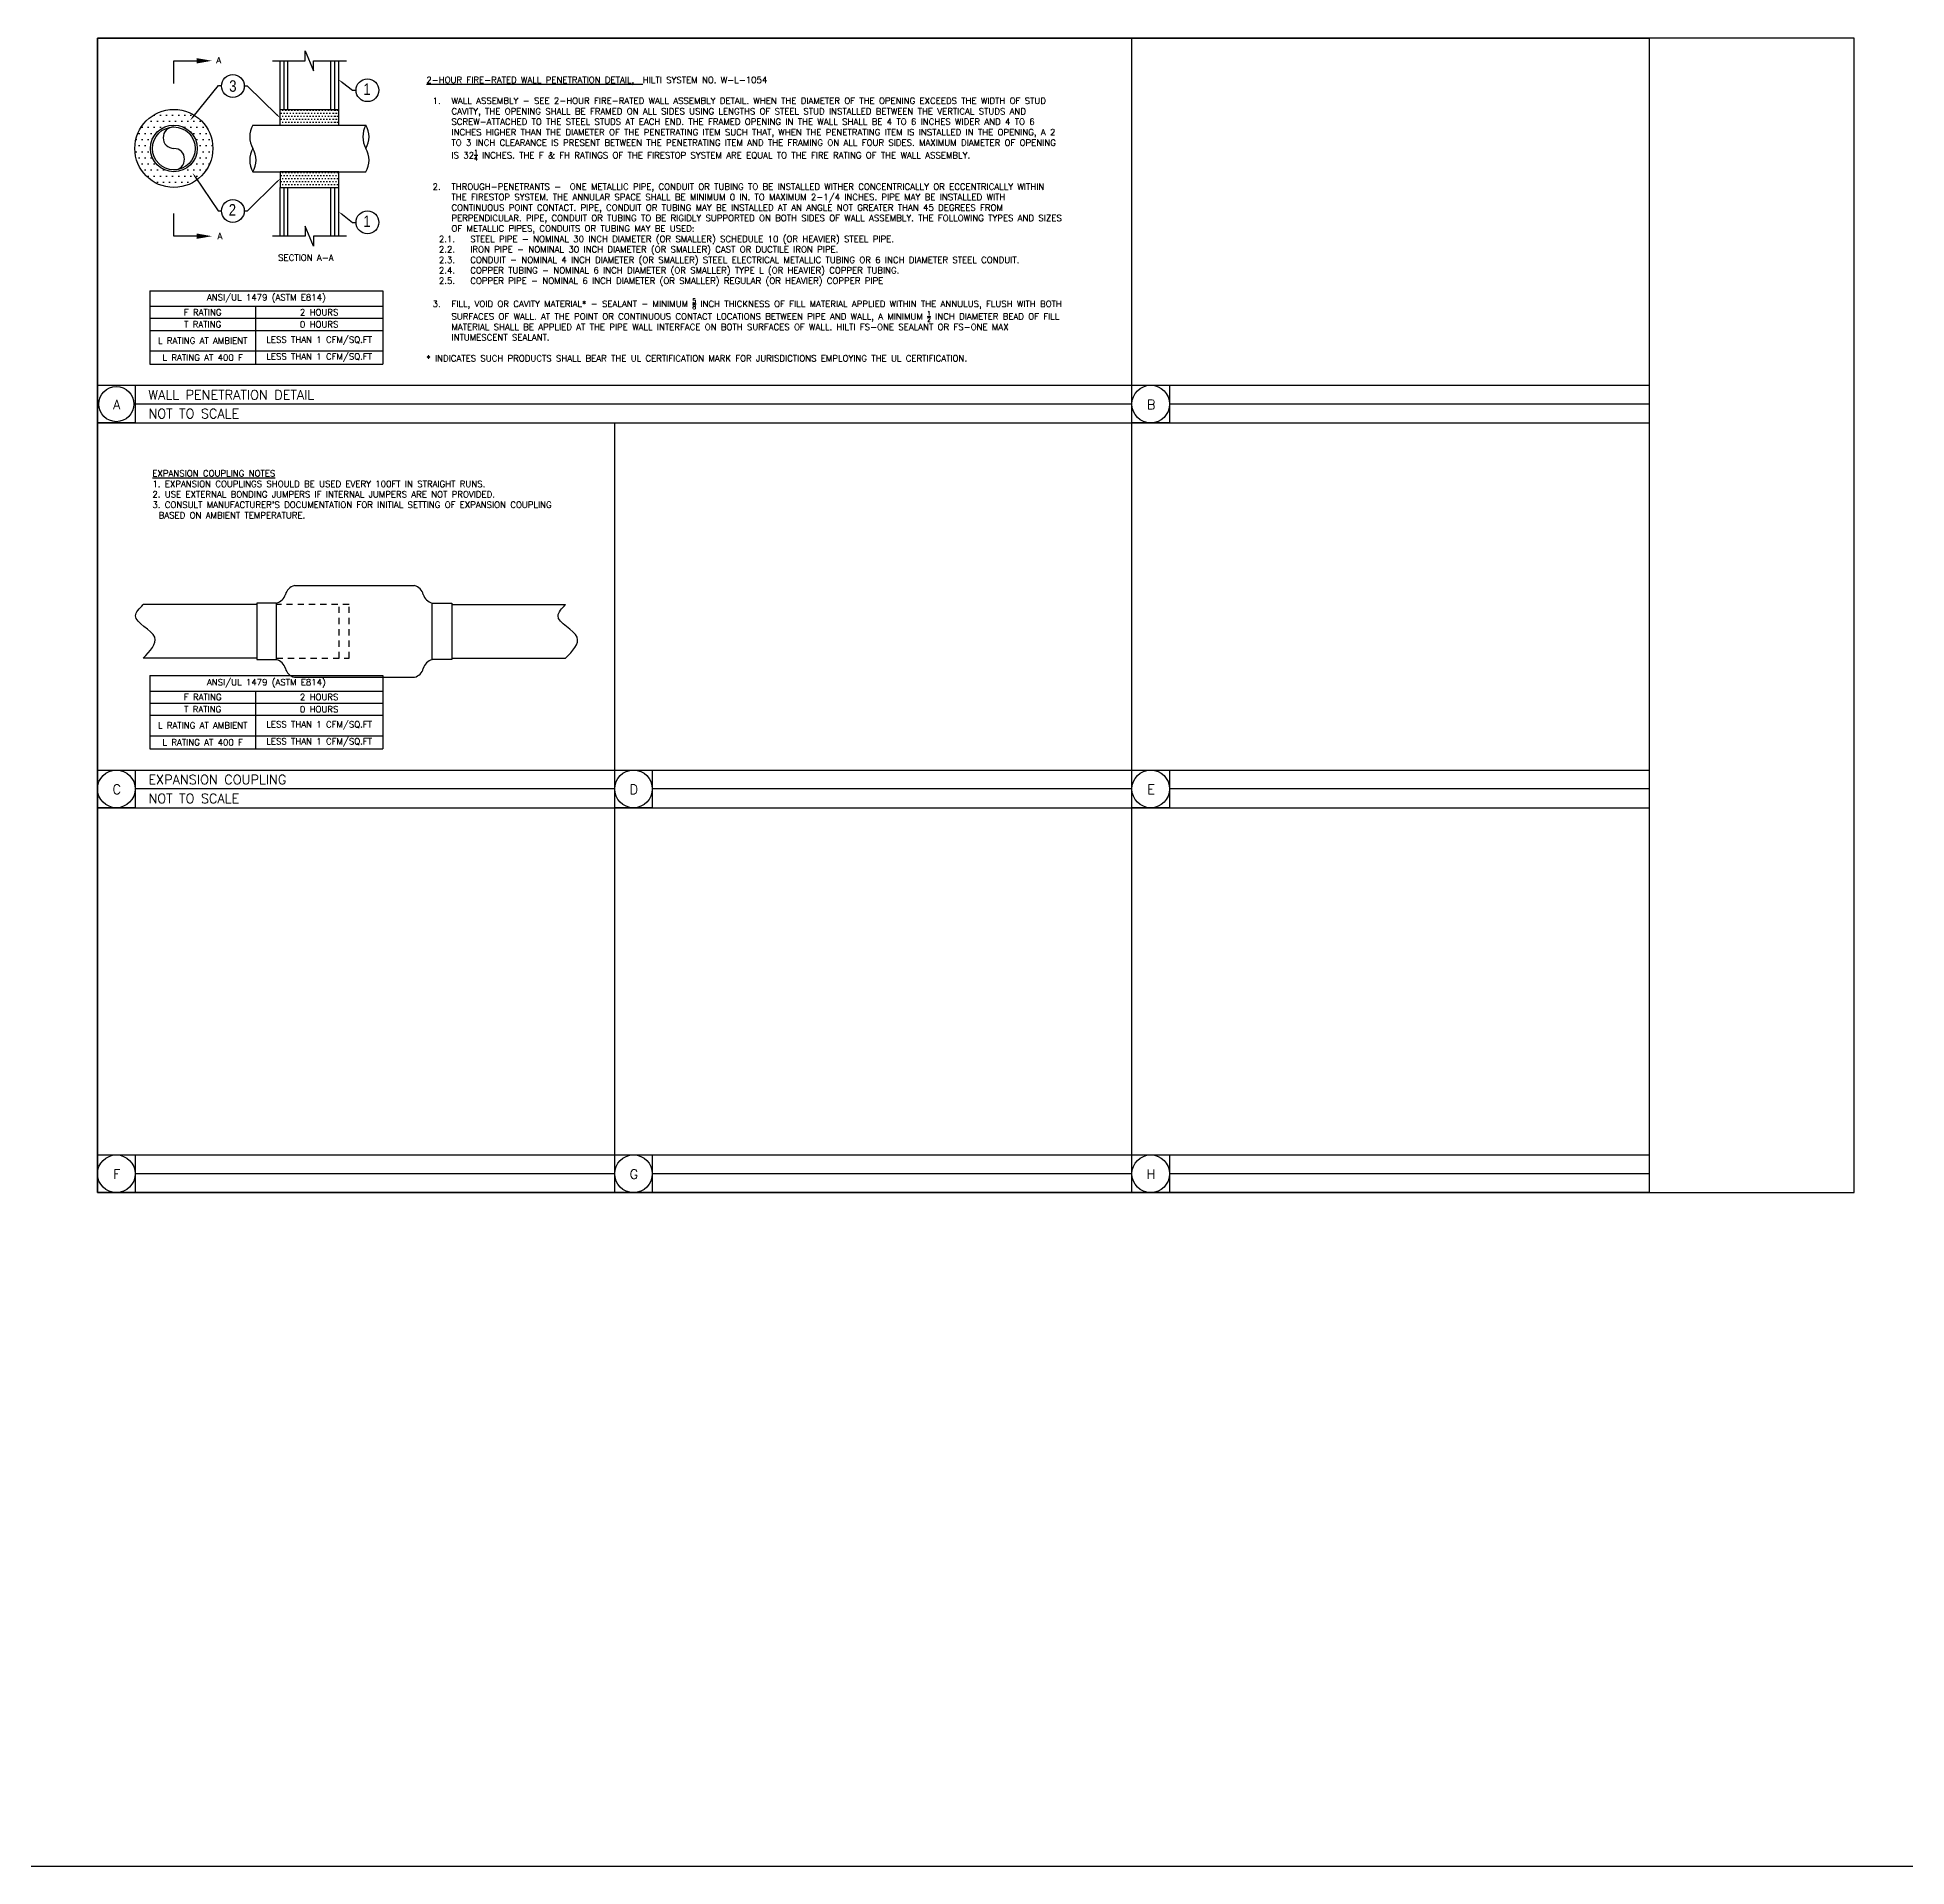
# Model space of a CAD drawing. Header units: inches. Extents: x -6 to 441, y 0 to 338.
# Drawn here: x 51.81 to 89.05, y 0 to 36.44 of the extents above; entities that cross this region are included whole.
import ezdxf
from ezdxf import colors
from ezdxf.entities.mleader import LeaderData, LeaderLine
from ezdxf.enums import TextEntityAlignment as Align
from ezdxf.math import Vec2, Vec3

# ---------------------------------------------------------------- set-up
doc = ezdxf.new("R2010")
doc.units = ezdxf.units.IN
doc.header["$MEASUREMENT"] = 0
doc.linetypes.add('DASHED2', pattern=[0.375, 0.25, -0.125])
doc.styles.add('Roman', font='romans.shx', dxfattribs={"height": 0.125})
doc.styles.add('Roman-A', font='romans.shx', dxfattribs={"height": 0.125})
doc.styles.get("Standard").update_dxf_attribs({"font": 'romans.shx'})
doc.styles.add('Website', font='ARIALN.TTF', dxfattribs={"height": 0.1})

# ---------------------------------------------------------------- blocks, each defined once
blk = doc.blocks.new('*T48')
at = {"color": 0, "linetype": 'ByBlock', "lineweight": -2, "transparency": 16777216}
for p, q in [((0, 0), (4.642, 0)), ((0, 0), (0, -1.465)), ((4.642, 0), (4.642, -1.465)), ((0, -0.31), (4.642, -0.31)), ((2.105, -0.31), (2.105, -1.465)), ((0, -0.551), (4.642, -0.551)), ((0, -0.792), (4.642, -0.792)), ((0, -1.2), (4.642, -1.2)), ((0, -1.465), (4.642, -1.465))]:
    blk.add_line(p, q, dxfattribs=at)
at = {"color": 0, "transparency": 16777216, "char_height": 0.125, "attachment_point": 5, "style": 'Roman'}
for s, insert, width in [('{\\Fromans|c0;F RATING}', (1.053, -0.431), 2.03068), ('{\\Fromans|c0;ANSI/UL 1479 (ASTM E814)}', (2.321, -0.155), 4.56725), ('{\\Fromans|c0;2 HOURS}', (3.373, -0.431), 2.46223), ('{\\Fromans|c0;T RATING}', (1.053, -0.672), 2.03068), ('{\\Fromans|c0;0 HOURS}', (3.373, -0.672), 2.46223), ('{\\Fromans|c0;L RATING AT AMBIENT }', (1.053, -0.996), 2.03068), ('{\\Fromans|c0;LESS THAN 1 CFM/SQ.FT}', (3.373, -0.996), 2.46223), ('{\\Fromans|c0;L RATING AT 400 F}', (1.053, -1.332), 2.03068), ('{\\Fromans|c0;LESS THAN 1 CFM/SQ.FT}', (3.373, -1.332), 2.46223)]:
    blk.add_mtext(s, dxfattribs=dict(at, insert=insert, width=width))
blk = doc.blocks.new('*T27')
at = {"color": 0, "linetype": 'ByBlock', "lineweight": -2, "transparency": 16777216}
for p, q in [((0, 0), (4.642, 0)), ((0, 0), (0, -1.465)), ((4.642, 0), (4.642, -1.465)), ((0, -0.31), (4.642, -0.31)), ((2.105, -0.31), (2.105, -1.465)), ((0, -0.551), (4.642, -0.551)), ((0, -0.792), (4.642, -0.792)), ((0, -1.2), (4.642, -1.2)), ((0, -1.465), (4.642, -1.465))]:
    blk.add_line(p, q, dxfattribs=at)
at = {"color": 0, "transparency": 16777216, "char_height": 0.125, "attachment_point": 5, "style": 'Roman'}
for s, insert, width in [('{\\Fromans|c0;F RATING}', (1.053, -0.431), 2.03068), ('{\\Fromans|c0;ANSI/UL 1479 (ASTM E814)}', (2.321, -0.155), 4.56725), ('{\\Fromans|c0;2 HOURS}', (3.373, -0.431), 2.46223), ('{\\Fromans|c0;T RATING}', (1.053, -0.672), 2.03068), ('{\\Fromans|c0;0 HOURS}', (3.373, -0.672), 2.46223), ('{\\Fromans|c0;L RATING AT AMBIENT }', (1.053, -0.996), 2.03068), ('{\\Fromans|c0;LESS THAN 1 CFM/SQ.FT}', (3.373, -0.996), 2.46223), ('{\\Fromans|c0;L RATING AT 400 F}', (1.053, -1.332), 2.03068), ('{\\Fromans|c0;LESS THAN 1 CFM/SQ.FT}', (3.373, -1.332), 2.46223)]:
    blk.add_mtext(s, dxfattribs=dict(at, insert=insert, width=width))
blk = doc.blocks.new('*U26')
for p, q in [((3.922, 4.425), (6.314, 4.425)), ((3.175, 4.046), (0.909, 4.046)), ((7.061, 4.046), (9.327, 4.046)), ((3.175, 2.98), (0.909, 2.98)), ((7.061, 2.98), (9.327, 2.98)), ((3.922, 2.601), (6.314, 2.601))]:
    blk.add_line(p, q)
at = {"linetype": 'DASHED2', "ltscale": 0.5}
for p, q in [((5.013, 4.046), (3.567, 4.046)), ((4.813, 2.98), (4.813, 4.046)), ((5.013, 2.98), (5.013, 4.046)), ((3.567, 2.98), (5.013, 2.98))]:
    blk.add_line(p, q, dxfattribs=at)
for points in [[(3.175, 4.076), (3.175, 2.95), (3.567, 2.95), (3.567, 4.076)], [(7.061, 4.076), (7.061, 2.95), (6.669, 2.95), (6.669, 4.076)]]:
    blk.add_lwpolyline(points, close=True)
for centre, start, end in [((3.507, 4.315), 284.1839, 344.8948), ((3.982, 4.186), 104.1839, 164.8948), ((6.254, 4.186), 15.1052, 75.8161), ((6.729, 4.315), 195.1052, 255.8161), ((3.507, 2.711), 15.1052, 75.8161), ((3.982, 2.839), 195.1052, 255.8161), ((6.254, 2.839), 284.1839, 344.8948), ((6.729, 2.711), 104.1839, 164.8948)]:
    blk.add_arc(centre, 0.246, start, end)
for points in [[(0.909, 2.98), (1.14, 3.396), (0.758, 3.823), (0.909, 4.046)], [(9.327, 2.98), (9.557, 3.396), (9.175, 3.823), (9.327, 4.046)]]:
    blk.add_spline(points, degree=3)
blk.add_blockref('*T27', (1.043, 2.635))
at = {"style": 'Roman-A'}
for s, insert, char_height, width, attachment_point in [("\\A1;\\pxi-1,l1;{\\LEXPANSION COUPLING NOTES\\P\\pi0,l0;}1. EXPANSION COUPLINGS SHOULD BE USED EVERY 100FT IN STRAIGHT RUNS.\\P\\pi-1,l1;2. USE EXTERNAL BONDING JUMPERS IF INTERNAL JUMPERS ARE NOT PROVIDED.\\P3. CONSULT MANUFACTURER'S DOCUMENTATION FOR INITIAL SETTING OF EXPANSION COUPLING BASED ON AMBIENT TEMPERATURE.", (1.094, 5.764), 0.125, 8.63227, 7), ('EXPANSION COUPLING', (1.015, 0.654), 0.1875, 8.11395, 1), ('NOT TO SCALE', (1.015, 0.279), 0.1875, 8.11395, 1)]:
    blk.add_mtext(s, dxfattribs=dict(at, insert=insert, char_height=char_height, width=width, attachment_point=attachment_point))
blk = doc.blocks.new('*U28')
blk.add_lwpolyline([(0, 0.75), (0.75, 0.75), (0.75, 0), (0, 0)], close=True)
blk.add_circle((0.375, 0.375), 0.35)
at = {"insert": (0.383, 0.366), "char_height": 0.188, "width": 0.46087, "attachment_point": 5, "style": 'Roman-A'}
blk.add_mtext('A', dxfattribs=at)
blk = doc.blocks.new('*U29')
blk.add_lwpolyline([(0, 0.75), (0.75, 0.75), (0.75, 0), (0, 0)], close=True)
blk.add_circle((0.375, 0.375), 0.375)
at = {"insert": (0.383, 0.366), "char_height": 0.188, "width": 0.46087, "attachment_point": 5, "style": 'Roman-A'}
blk.add_mtext('B', dxfattribs=at)
blk = doc.blocks.new('*U30')
blk.add_lwpolyline([(0, 0.75), (0.75, 0.75), (0.75, 0), (0, 0)], close=True)
blk.add_circle((0.375, 0.375), 0.375)
at = {"insert": (0.383, 0.366), "char_height": 0.188, "width": 0.46087, "attachment_point": 5, "style": 'Roman-A'}
blk.add_mtext('C', dxfattribs=at)
blk = doc.blocks.new('*U31')
blk.add_lwpolyline([(0, 0.75), (0.75, 0.75), (0.75, 0), (0, 0)], close=True)
blk.add_circle((0.375, 0.375), 0.375)
at = {"insert": (0.383, 0.366), "char_height": 0.188, "width": 0.46087, "attachment_point": 5, "style": 'Roman-A'}
blk.add_mtext('D', dxfattribs=at)
blk = doc.blocks.new('*U32')
blk.add_lwpolyline([(0, 0.75), (0.75, 0.75), (0.75, 0), (0, 0)], close=True)
blk.add_circle((0.375, 0.375), 0.375)
at = {"insert": (0.383, 0.366), "char_height": 0.188, "width": 0.46087, "attachment_point": 5, "style": 'Roman-A'}
blk.add_mtext('E', dxfattribs=at)
blk = doc.blocks.new('*U33')
blk.add_lwpolyline([(0, 0.75), (0.75, 0.75), (0.75, 0), (0, 0)], close=True)
blk.add_circle((0.375, 0.375), 0.375)
at = {"insert": (0.383, 0.366), "char_height": 0.188, "width": 0.46087, "attachment_point": 5, "style": 'Roman-A'}
blk.add_mtext('F', dxfattribs=at)
blk = doc.blocks.new('*U34')
blk.add_lwpolyline([(0, 0.75), (0.75, 0.75), (0.75, 0), (0, 0)], close=True)
blk.add_circle((0.375, 0.375), 0.375)
at = {"insert": (0.383, 0.366), "char_height": 0.188, "width": 0.46087, "attachment_point": 5, "style": 'Roman-A'}
blk.add_mtext('G', dxfattribs=at)
blk = doc.blocks.new('*U35')
blk.add_lwpolyline([(0, 0.75), (0.75, 0.75), (0.75, 0), (0, 0)], close=True)
blk.add_circle((0.375, 0.375), 0.375)
at = {"insert": (0.383, 0.366), "char_height": 0.188, "width": 0.46087, "attachment_point": 5, "style": 'Roman-A'}
blk.add_mtext('H', dxfattribs=at)
blk = doc.blocks.new('*U47')
h = blk.add_hatch()
h.set_pattern_fill('DOTS', color=256, scale=1.942718)
h.set_pattern_definition([(0, (-2.86493, 4.66082), (0.06071, 0.12142), [0, -0.1214199])])
h.paths.add_polyline_path([(0.743, 5.469, 0.720757), (2.142, 5.002), (1.521, 5.002, -0.414214), (1.054, 5.469, -1), (1.987, 5.469, -0.414214), (1.521, 5.002), (2.142, 5.002, 0.162279), (2.298, 5.469, 1)])
h = blk.add_hatch()
h.set_pattern_fill('DOTS', color=256, scale=0.971359)
h.set_pattern_definition([(0, (3.63899, 5.97623), (0.030355, 0.06071), [0, -0.06071])])
h.paths.add_polyline_path([(4.805, 6.243), (3.639, 6.243), (3.639, 5.935), (4.805, 5.935)])
h = blk.add_hatch()
h.set_pattern_fill('DOTS', color=256, scale=0.971359)
h.set_pattern_definition([(0, (4.6832, 5.97623), (0.030355, 0.06071), [0, -0.06071])])
h.paths.add_polyline_path([(4.805, 6.243), (4.683, 6.243), (4.683, 5.935), (4.805, 5.935)])
h = blk.add_hatch()
h.set_pattern_fill('DOTS', color=256, scale=0.971359)
h.set_pattern_definition([(0, (3.63899, 4.73289), (0.030355, 0.06071), [0, -0.06071])])
h.paths.add_polyline_path([(4.805, 5), (3.639, 5), (3.639, 4.692), (4.805, 4.692)])
for p, q in [((3.639, 5.935), (3.639, 7.215)), ((3.717, 6.243), (3.717, 7.215)), ((3.794, 6.243), (3.794, 7.215)), ((4.649, 6.243), (4.649, 7.215)), ((4.727, 6.243), (4.727, 7.215)), ((4.805, 5.935), (4.805, 7.215)), ((3.096, 5.935), (5.348, 5.935)), ((3.096, 5.002), (5.348, 5.002)), ((3.639, 3.72), (3.639, 4.692)), ((3.717, 3.72), (3.717, 4.692)), ((3.794, 3.72), (3.794, 4.692)), ((4.649, 3.72), (4.649, 4.692)), ((4.727, 3.72), (4.727, 4.692)), ((4.805, 3.72), (4.805, 4.692))]:
    blk.add_line(p, q)
for points in [[(1.521, 6.76), (1.521, 7.215), (1.975, 7.215)], [(3.639, 6.243), (4.805, 6.243)], [(3.639, 4.692), (4.805, 4.692), (4.805, 5.002), (3.639, 5), (3.639, 4.692)], [(1.976, 3.72), (1.521, 3.72), (1.521, 4.175)]]:
    blk.add_lwpolyline(points)
at = {"linetype": 'Continuous'}
for points in [[(3.484, 7.215), (4.139, 7.215), (4.139, 7.413), (4.304, 7.017), (4.304, 7.215), (4.96, 7.215)], [(4.96, 3.72), (4.304, 3.72), (4.304, 3.522), (4.139, 3.918), (4.139, 3.72), (3.484, 3.72)]]:
    blk.add_lwpolyline(points, dxfattribs=at)
for centre, radius in [((2.697, 6.712), 0.227), ((5.378, 6.628), 0.227), ((1.521, 5.469), 0.777), ((1.521, 5.469), 0.466), ((1.521, 5.469), 0.427), ((2.697, 4.223), 0.227), ((5.378, 3.996), 0.227)]:
    blk.add_circle(centre, radius)
for centre, radius, start, end in [((1.521, 5.682), 0.213, 90, 270), ((3.5, 5.702), 0.466, 150, 210), ((5.752, 5.702), 0.466, 150, 210), ((4.944, 5.702), 0.466, 330, 30), ((1.521, 5.255), 0.213, 270, 90), ((3.5, 5.236), 0.466, 150, 210), ((2.692, 5.236), 0.466, 330, 30), ((4.944, 5.236), 0.466, 330, 30)]:
    blk.add_arc(centre, radius, start, end)
for points in [[(2.28, 7.215), (1.975, 7.268), (1.975, 7.161)], [(2.28, 3.72), (1.976, 3.774), (1.976, 3.667)]]:
    blk.add_solid(points)
blk.add_blockref('*T48', (1.043, 2.635))
at = {"style": 'Website'}
for s, p in [('3', (2.697, 6.712)), ('1', (5.369, 6.65)), ('2', (2.688, 4.245)), ('1', (5.369, 4.018))]:
    blk.add_text(s, height=0.227, dxfattribs=at).set_placement(p, align=Align.MIDDLE_CENTER)
at = {"style": 'Roman-A'}
for s, insert, char_height, width, attachment_point in [('\\A1;A', (2.366, 7.165), 0.125, 4.60151, 7), ('\\A1;\\pxi-1,l1;{\\L2-HOUR FIRE-RATED WALL PENETRATION DETAIL, } HILTI SYSTEM NO. W-L-1054\\P\\P\\pi-3,l4,t4;1.^IWALL ASSEMBLY - SEE 2-HOUR FIRE-RATED WALL ASSEMBLY DETAIL. WHEN THE DIAMETER OF THE OPENING EXCEEDS THE WIDTH OF STUD CAVITY, THE OPENING SHALL BE FRAMED ON ALL SIDES USING LENGTHS OF STEEL STUD INSTALLED BETWEEN THE VERTICAL STUDS AND SCREW-ATTACHED TO THE STEEL STUDS AT EACH END. THE FRAMED OPENING IN THE WALL SHALL BE 4 TO 6 INCHES WIDER AND 4 TO 6 INCHES HIGHER THAN THE DIAMETER OF THE PENETRATING ITEM SUCH THAT, WHEN THE PENETRATING ITEM IS INSTALLED IN THE OPENING, A 2 TO 3 INCH CLEARANCE IS PRESENT BETWEEN THE PENETRATING ITEM AND THE FRAMING ON ALL FOUR SIDES. MAXIMUM DIAMETER OF OPENING IS 32{\\H0.7x;\\S1/4;\\H1.42857x; INCHES. THE F & FH RATINGS OF THE FIRESTOP SYSTEM ARE EQUAL TO THE FIRE RATING OF THE WALL ASSEMBLY.\\P\\pi-1,l1,tz;\\P\\P\\pi-3,l4,t4;2.^ITHROUGH-PENETRANTS -  ONE METALLIC PIPE, CONDUIT OR TUBING TO BE INSTALLED WITHER CONCENTRICALLY OR ECCENTRICALLY WITHIN THE FIRESTOP SYSTEM. THE ANNULAR SPACE SHALL BE MINIMUM 0 IN. TO MAXIMUM 2-1/4 INCHES. PIPE MAY BE INSTALLED WITH CONTINUOUS POINT CONTACT. PIPE, CONDUIT OR TUBING MAY BE INSTALLED AT AN ANGLE NOT GREATER THAN 45 DEGREES FROM PERPENDICULAR. PIPE, CONDUIT OR TUBING TO BE RIGIDLY SUPPORTED ON BOTH SIDES OF WALL ASSEMBLY. THE FOLLOWING TYPES AND SIZES OF METALLIC PIPES, CONDUITS OR TUBING MAY BE USED:\\P\\pi-5,l7,t7;2.1.^ISTEEL PIPE - NOMINAL 30 INCH DIAMETER (OR SMALLER) SCHEDULE 10 (OR HEAVIER) STEEL PIPE.\\P2.2.^IIRON PIPE - NOMINAL 30 INCH DIAMETER (OR SMALLER) CAST OR DUCTILE IRON PIPE.\\P2.3.^ICONDUIT - NOMINAL 4 INCH DIAMETER (OR SMALLER) STEEL ELECTRICAL METALLIC TUBING OR 6 INCH DIAMETER STEEL CONDUIT.\\P2.4.^ICOPPER TUBING - NOMINAL 6 INCH DIAMETER (OR SMALLER) TYPE L (OR HEAVIER) COPPER TUBING.\\P2.5.^ICOPPER PIPE - NOMINAL 6 INCH DIAMETER (OR SMALLER) REGULAR (OR HEAVIER) COPPER PIPE\\P\\pi-1,l1,tz;\\P\\pi-3,l4,t4;3.^IFILL, VOID OR CAVITY MATERIAL* - SEALANT - MINIMUM \\H0.7x;\\S5/8;\\H1.42857x; INCH THICKNESS OF FILL MATERIAL APPLIED WITHIN THE ANNULUS, FLUSH WITH BOTH SURFACES OF WALL. AT THE POINT OR CONTINUOUS CONTACT LOCATIONS BETWEEN PIPE AND WALL, A MINIMUM \\H0.7x;\\S1/2;\\H1.42857x; INCH DIAMETER BEAD OF FILL MATERIAL SHALL BE APPLIED AT THE PIPE WALL INTERFACE ON BOTH SURFACES OF WALL. HILTI FS-ONE SEALANT OR FS-ONE MAX INTUMESCENT SEALANT. \\P\\pi-1,l1,tz;\\P* INDICATES SUCH PRODUCTS SHALL BEAR THE UL CERTIFICATION MARK FOR JURISDICTIONS EMPLOYING THE UL CERTIFICATION. }', (6.552, 1.224), 0.125, 13.71754, 7), ('\\A1;A', (2.391, 3.661), 0.125, 4.60151, 7), ('\\A1;SECTION A-A', (3.6, 3.229), 0.125, 4.60151, 7), ('WALL PENETRATION DETAIL', (1.015, 0.654), 0.1875, 8.11395, 1), ('NOT TO SCALE', (1.015, 0.279), 0.1875, 8.11395, 1)]:
    blk.add_mtext(s, dxfattribs=dict(at, insert=insert, char_height=char_height, width=width, attachment_point=attachment_point))
ml = blk.add_multileader_mtext('Standard')
ml.set_content('', color=256)
ml.set_leader_properties()
ml.build(insert=Vec2(0, 0))
ml.multileader.update_dxf_attribs({"text_right_attachment_type": 6, "dogleg_length": 0.36, "arrow_head_size": 0.0933})
ctx = ml.context
ctx.base_point, ctx.char_height, ctx.arrow_head_size, ctx.landing_gap_size, ctx.plane_origin = Vec3(2.469, 6.721), 0.056, 0.0933, 0.028, Vec3(1.926, 4.758)
ctx.right_attachment = 6
notes = []
notes.append((ctx, [(0, (1, 1, 0), (2.409, 6.721), (1, 0), 0.0601, [(0, [(1.844, 6.026)], 0, [])])]))
ctx.mtext.insert, ctx.mtext.flow_direction = Vec3(2.497, 6.749), 5
ml = blk.add_multileader_mtext('Standard')
ml.set_content('', color=256)
ml.set_leader_properties()
ml.build(insert=Vec2(0, 0))
ml.multileader.update_dxf_attribs({"text_right_attachment_type": 6, "dogleg_length": 0.193, "arrow_head_size": 0.0933})
ctx = ml.context
ctx.base_point, ctx.char_height, ctx.arrow_head_size, ctx.landing_gap_size, ctx.plane_origin = Vec3(2.894, 6.74), 0.056, 0.0933, 0.028, Vec3(3.445, 4.765)
ctx.right_attachment = 6
notes.append((ctx, [(0, (1, 1, 0), (2.991, 6.712), (-1, 0), 0.0408, [(0, [(3.639, 6.075)], 0, [])])]))
ctx.mtext.insert, ctx.mtext.flow_direction = Vec3(2.922, 6.768), 5
ml = blk.add_multileader_mtext('Standard')
ml.set_content('', color=256)
ml.set_leader_properties()
ml.build(insert=Vec2(0, 0))
ml.multileader.update_dxf_attribs({"text_right_attachment_type": 6, "dogleg_length": 0.193, "arrow_head_size": 0.0933})
ctx = ml.context
ctx.base_point, ctx.char_height, ctx.arrow_head_size, ctx.landing_gap_size, ctx.plane_origin, ctx.plane_x_axis, ctx.plane_y_axis = Vec3(5.178, 6.6), 0.056, 0.0933, 0.028, Vec3(5.846, 8.381), Vec3(-1, 0), Vec3(0, -1)
ctx.right_attachment = 6
notes.append((ctx, [(0, (1, 1, 0), (5.082, 6.628), (1, 0), 0.0408, [(0, [(4.805, 6.838)], 0, [])])]))
ctx.mtext.insert, ctx.mtext.text_direction, ctx.mtext.rotation, ctx.mtext.flow_direction = Vec3(5.15, 6.572), Vec3(-1, 0), 3.141593, 5
ml = blk.add_multileader_mtext('Standard')
ml.set_content('', color=256)
ml.set_leader_properties()
ml.build(insert=Vec2(0, 0))
ml.multileader.update_dxf_attribs({"text_right_attachment_type": 6, "dogleg_length": 0.193, "arrow_head_size": 0.0933})
ctx = ml.context
ctx.base_point, ctx.char_height, ctx.arrow_head_size, ctx.landing_gap_size, ctx.plane_origin, ctx.plane_x_axis, ctx.plane_y_axis = Vec3(2.499, 4.195), 0.056, 0.0933, 0.028, Vec3(1.948, 6.17), Vec3(-1, 0), Vec3(0, -1)
ctx.right_attachment = 6
notes.append((ctx, [(0, (1, 1, 0), (2.402, 4.223), (1, 0), 0.0408, [(0, [(1.892, 4.983)], 0, [])])]))
ctx.mtext.insert, ctx.mtext.text_direction, ctx.mtext.rotation, ctx.mtext.flow_direction = Vec3(2.471, 4.167), Vec3(-1, 0), 3.141593, 5
ml = blk.add_multileader_mtext('Standard')
ml.set_content('', color=256)
ml.set_leader_properties()
ml.build(insert=Vec2(0, 0))
ml.multileader.update_dxf_attribs({"text_right_attachment_type": 6, "dogleg_length": 0.36, "arrow_head_size": 0.0933})
ctx = ml.context
ctx.base_point, ctx.char_height, ctx.arrow_head_size, ctx.landing_gap_size, ctx.plane_origin, ctx.plane_x_axis, ctx.plane_y_axis = Vec3(2.924, 4.217), 0.056, 0.0933, 0.028, Vec3(3.467, 4.798), Vec3(-1, 0), Vec3(0, -1)
ctx.right_attachment = 6
notes.append((ctx, [(0, (1, 1, 0), (2.984, 4.217), (-1, 0), 0.0601, [(0, [(3.639, 4.866)], 0, [])])]))
ctx.mtext.insert, ctx.mtext.text_direction, ctx.mtext.rotation, ctx.mtext.flow_direction = Vec3(2.896, 4.189), Vec3(-1, 0), 3.141593, 5
ml = blk.add_multileader_mtext('Standard')
ml.set_content('', color=256)
ml.set_leader_properties()
ml.build(insert=Vec2(0, 0))
ml.multileader.update_dxf_attribs({"text_right_attachment_type": 6, "dogleg_length": 0.193, "arrow_head_size": 0.0933})
ctx = ml.context
ctx.base_point, ctx.char_height, ctx.arrow_head_size, ctx.landing_gap_size, ctx.plane_origin, ctx.plane_x_axis, ctx.plane_y_axis = Vec3(5.178, 3.968), 0.056, 0.0933, 0.028, Vec3(5.846, 5.749), Vec3(-1, 0), Vec3(0, -1)
ctx.right_attachment = 6
notes.append((ctx, [(0, (1, 1, 0), (5.082, 3.996), (1, 0), 0.0408, [(0, [(4.805, 4.206)], 0, [])])]))
ctx.mtext.insert, ctx.mtext.text_direction, ctx.mtext.rotation, ctx.mtext.flow_direction = Vec3(5.15, 3.94), Vec3(-1, 0), 3.141593, 5
for ctx, leaders in notes:
    for number, flags, end, landing, length, lines in leaders:
        leader = LeaderData()
        leader.index, (leader.has_last_leader_line, leader.has_dogleg_vector, leader.attachment_direction) = number, flags
        leader.last_leader_point, leader.dogleg_vector, leader.dogleg_length = Vec3(end), Vec3(landing), length
        for number, points, colour, breaks in lines:
            line = LeaderLine()
            line.index, line.vertices, line.color, line.breaks = number, Vec3.list(points), colors.encode_raw_color(colour), breaks
            leader.lines.append(line)
        ctx.leaders.append(leader)

msp = doc.modelspace()

# ---------------------------------------------------------------- linework, layer by layer
for p, q in [((73.619, 13.429), (73.619, 36.429)), ((53.01, 29.512), (63.314, 29.512)), ((63.314, 29.512), (73.619, 29.512)), ((73.619, 29.512), (83.923, 29.512)), ((63.314, 29.137), (53.76, 29.137)), ((73.619, 29.137), (63.314, 29.137)), ((83.923, 29.137), (74.369, 29.137)), ((53.01, 28.762), (83.923, 28.762)), ((63.314, 13.429), (63.314, 28.762)), ((53.01, 21.846), (63.314, 21.846)), ((63.314, 21.846), (73.619, 21.846)), ((73.619, 21.846), (83.923, 21.846)), ((63.314, 21.471), (53.76, 21.471)), ((73.619, 21.471), (64.064, 21.471)), ((83.923, 21.471), (74.369, 21.471)), ((53.01, 21.096), (83.923, 21.096)), ((53.01, 14.179), (63.314, 14.179)), ((63.314, 14.179), (73.619, 14.179)), ((73.619, 14.179), (83.923, 14.179)), ((63.314, 13.804), (53.76, 13.804)), ((73.619, 13.804), (64.064, 13.804)), ((83.923, 13.804), (74.369, 13.804))]:
    msp.add_line(p, q)
for points in [[(0, 227.508), (434.989, 227.508), (434.989, 0), (0, 0)], [(53.01, 36.429), (83.923, 36.429), (83.923, 13.429), (53.01, 13.429)], [(53.01, 13.429), (88.01, 13.429), (88.01, 36.429), (53.01, 36.429)]]:
    msp.add_lwpolyline(points, close=True)
msp.add_spline([(62.337, 24.076), (62.567, 24.491), (62.185, 24.919), (62.337, 25.142)], degree=3)

# ---------------------------------------------------------------- block references
for name, p in [('*U47', (53.01, 28.762)), ('*U28', (53.01, 28.762)), ('*U29', (73.619, 28.762)), ('*U26', (53.01, 21.096)), ('*U30', (53.01, 21.096)), ('*U31', (63.314, 21.096)), ('*U32', (73.619, 21.096)), ('*U33', (53.01, 13.429)), ('*U34', (63.314, 13.429)), ('*U35', (73.619, 13.429))]:
    msp.add_blockref(name, p)

doc.saveas('drawing.dxf')
